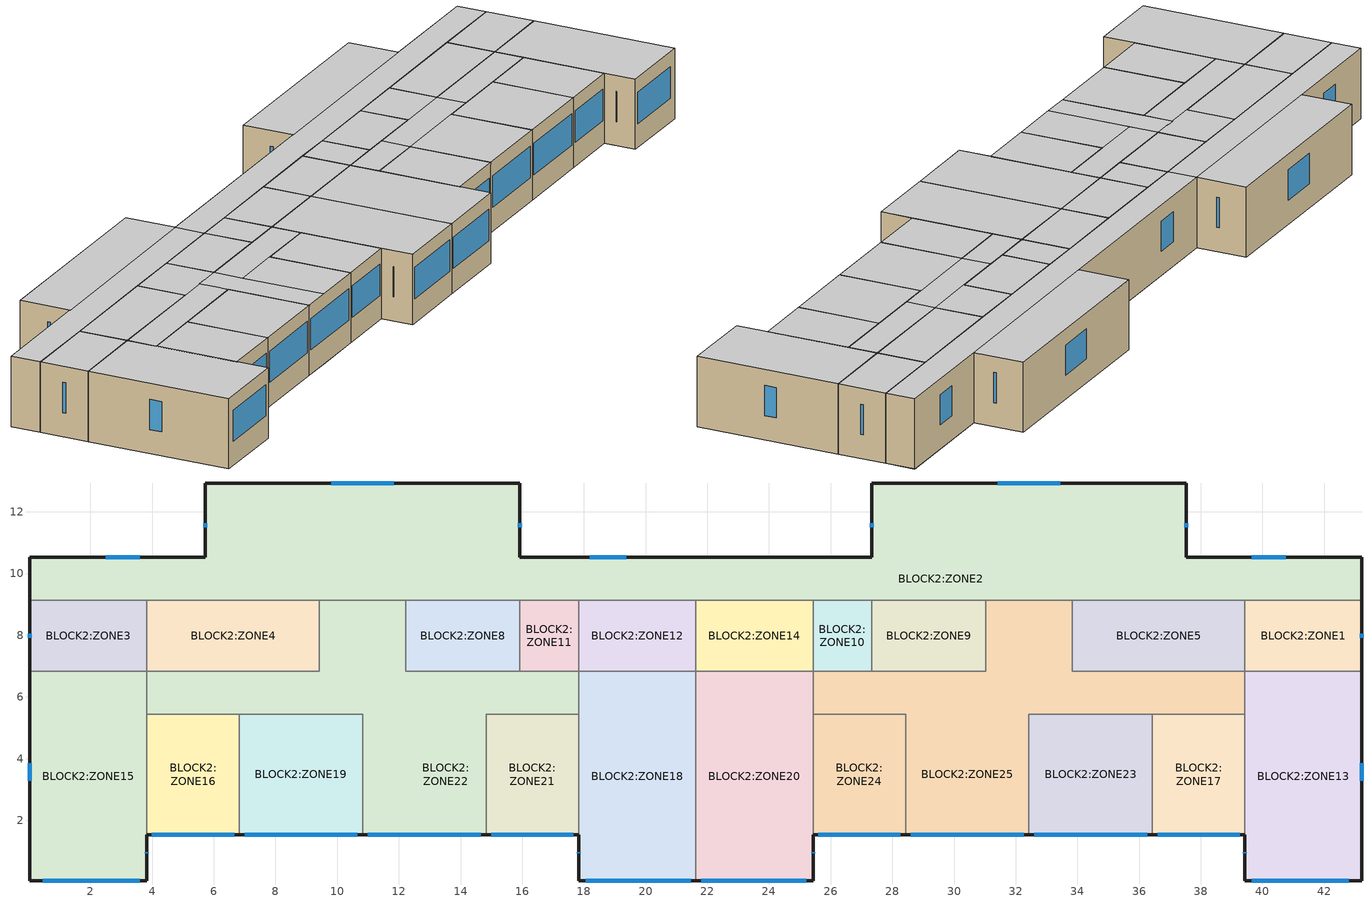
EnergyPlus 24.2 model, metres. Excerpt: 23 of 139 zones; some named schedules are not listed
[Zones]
BLOCK2:ZONE3
 floor to BLOCK1:ZONE3 (XIAN_Wenjiaoyuan_22_InternalFloor_Reversed_Rev): 3.82,6.83 0.03,6.83 0.03,9.14 3.82,9.14 z3.3
 wall outside (XIAN_Wenjiaoyuan_22_Wall): 0.03,9.14 0.03,6.83 z3.3:6.6
 wall to BLOCK2:ZONE4 (Project partition): 3.82,6.83 3.82,9.14 z3.3:6.6
 wall to BLOCK2:ZONE2 (Project partition): 3.82,9.14 0.03,9.14 z3.3:6.6
 wall to BLOCK2:ZONE15 (Project partition): 0.03,6.83 3.82,6.83 z3.3:6.6
 window (XIAN_Wenjiaoyuan_22_ExternalWindows - 1001): 0.03,8.05 0.03,7.92 z4.43:5.85
 ceiling to BLOCK3:ZONE3 (XIAN_Wenjiaoyuan_22_InternalFloor_Reversed): 0.03,6.83 3.82,6.83 3.82,9.14 0.03,9.14 z6.6
BLOCK2:ZONE4
 floor to BLOCK1:ZONE4 (XIAN_Wenjiaoyuan_22_InternalFloor_Reversed_Rev): 9.43,6.83 3.82,6.83 3.82,9.14 9.43,9.14 z3.3
 wall to BLOCK2:ZONE22 (Project partition_Rev): 3.82,6.83 9.43,6.83 9.43,9.14 z3.3:6.6
 wall to BLOCK2:ZONE2 (Project partition): 9.43,9.14 3.82,9.14 z3.3:6.6
 ceiling to BLOCK3:ZONE4 (XIAN_Wenjiaoyuan_22_InternalFloor_Reversed): 3.82,6.83 9.43,6.83 9.43,9.14 3.82,9.14 z6.6
BLOCK2:ZONE22
 floor to BLOCK1:ZONE22 (XIAN_Wenjiaoyuan_22_InternalFloor_Reversed_Rev): 14.83,1.53 12.23,1.53 12.23,5.43 14.83,5.43 z3.3; 17.83,5.43 12.23,5.43 12.23,6.83 17.83,6.83 z3.3; 12.23,6.83 9.43,6.83 9.43,9.14 12.23,9.14 z3.3; 10.83,5.43 3.82,5.43 3.82,6.83 10.82,6.83 z3.3; 12.23,1.53 10.83,1.53 10.82,6.83 12.23,6.83 z3.3
 wall outside (XIAN_Wenjiaoyuan_22_Wall): 10.83,1.53 14.83,1.53 z3.3:6.6
 wall to BLOCK2:ZONE8 (Project partition): 15.93,6.83 12.23,6.83 12.23,9.14 z3.3:6.6
 wall to BLOCK2:ZONE2 (Project partition): 12.23,9.14 9.43,9.14 z3.3:6.6
 wall to BLOCK2:ZONE15 (Project partition): 3.82,6.83 3.82,5.43 z3.3:6.6
 wall to BLOCK2:ZONE16 (Project partition): 3.82,5.43 6.83,5.43 z3.3:6.6
 wall to BLOCK2:ZONE19 (Project partition): 6.83,5.43 10.83,5.43 10.83,1.53 z3.3:6.6
 wall to BLOCK2:ZONE21 (Project partition): 14.83,1.53 14.83,5.43 17.83,5.43 z3.3:6.6
 wall to BLOCK2:ZONE18 (Project partition): 17.83,5.43 17.83,6.83 z3.3:6.6
 wall to BLOCK2:ZONE11 (Project partition): 17.83,6.83 15.93,6.83 z3.3:6.6
 window (XIAN_Wenjiaoyuan_22_ExternalWindows - 1001): 11,1.53 14.66,1.53 z4.43:5.9
 ceiling to BLOCK3:ZONE22 (XIAN_Wenjiaoyuan_22_InternalFloor_Reversed): 12.23,1.53 14.83,1.53 14.83,5.43 12.23,5.43 z6.6; 12.23,5.43 17.83,5.43 17.83,6.83 12.23,6.83 z6.6; 9.43,6.83 12.23,6.83 12.23,9.14 9.43,9.14 z6.6; 3.82,5.43 10.83,5.43 10.82,6.83 3.82,6.83 z6.6; 10.83,1.53 12.23,1.53 12.23,6.83 10.82,6.83 z6.6
BLOCK2:ZONE8
 floor to BLOCK1:ZONE8 (XIAN_Wenjiaoyuan_22_InternalFloor_Reversed_Rev): 15.93,6.83 12.23,6.83 12.23,9.14 15.93,9.14 z3.3
 wall to BLOCK2:ZONE11 (Project partition): 15.93,6.83 15.93,9.14 z3.3:6.6
 wall to BLOCK2:ZONE2 (Project partition): 15.93,9.14 12.23,9.14 z3.3:6.6
 ceiling to BLOCK3:ZONE8 (XIAN_Wenjiaoyuan_22_InternalFloor_Reversed): 12.23,6.83 15.93,6.83 15.93,9.14 12.23,9.14 z6.6
BLOCK2:ZONE11
 floor to BLOCK1:ZONE11 (XIAN_Wenjiaoyuan_22_InternalFloor_Reversed_Rev): 17.83,6.83 15.93,6.83 15.93,9.14 17.83,9.14 z3.3
 wall to BLOCK2:ZONE12 (Project partition): 17.83,6.83 17.83,9.14 z3.3:6.6
 wall to BLOCK2:ZONE2 (Project partition): 17.83,9.14 15.93,9.14 z3.3:6.6
 ceiling to BLOCK3:ZONE11 (XIAN_Wenjiaoyuan_22_InternalFloor_Reversed): 15.93,6.83 17.83,6.83 17.83,9.14 15.93,9.14 z6.6
BLOCK2:ZONE12
 floor to BLOCK1:ZONE12 (XIAN_Wenjiaoyuan_22_InternalFloor_Reversed_Rev): 21.63,6.83 17.83,6.83 17.83,9.14 21.63,9.14 z3.3
 wall to BLOCK2:ZONE14 (Project partition): 21.63,6.83 21.63,9.14 z3.3:6.6
 wall to BLOCK2:ZONE2 (Project partition): 21.63,9.14 17.83,9.14 z3.3:6.6
 wall to BLOCK2:ZONE18 (Project partition): 17.83,6.83 21.63,6.83 z3.3:6.6
 ceiling to BLOCK3:ZONE12 (XIAN_Wenjiaoyuan_22_InternalFloor_Reversed): 17.83,6.83 21.63,6.83 21.63,9.14 17.83,9.14 z6.6
BLOCK2:ZONE14
 floor to BLOCK1:ZONE14 (XIAN_Wenjiaoyuan_22_InternalFloor_Reversed_Rev): 25.43,6.83 21.63,6.83 21.63,9.14 25.43,9.14 z3.3
 wall to BLOCK2:ZONE10 (Project partition): 25.43,6.83 25.43,9.14 z3.3:6.6
 wall to BLOCK2:ZONE2 (Project partition): 25.43,9.14 21.63,9.14 z3.3:6.6
 wall to BLOCK2:ZONE20 (Project partition): 21.63,6.83 25.43,6.83 z3.3:6.6
 ceiling to BLOCK3:ZONE14 (XIAN_Wenjiaoyuan_22_InternalFloor_Reversed): 21.63,6.83 25.43,6.83 25.43,9.14 21.63,9.14 z6.6
BLOCK2:ZONE10
 floor to BLOCK1:ZONE10 (XIAN_Wenjiaoyuan_22_InternalFloor_Reversed_Rev): 27.33,6.83 25.43,6.83 25.43,9.14 27.33,9.14 z3.3
 wall to BLOCK2:ZONE9 (Project partition): 27.33,6.83 27.33,9.14 z3.3:6.6
 wall to BLOCK2:ZONE2 (Project partition): 27.33,9.14 25.43,9.14 z3.3:6.6
 wall to BLOCK2:ZONE25 (Project partition_Rev): 25.43,6.83 27.33,6.83 z3.3:6.6
 ceiling to BLOCK3:ZONE10 (XIAN_Wenjiaoyuan_22_InternalFloor_Reversed): 25.43,6.83 27.33,6.83 27.33,9.14 25.43,9.14 z6.6
BLOCK2:ZONE9
 floor to BLOCK1:ZONE9 (XIAN_Wenjiaoyuan_22_InternalFloor_Reversed_Rev): 31.03,6.83 27.33,6.83 27.33,9.14 31.03,9.14 z3.3
 wall to BLOCK2:ZONE25 (Project partition_Rev): 27.33,6.83 31.03,6.83 31.03,9.14 z3.3:6.6
 wall to BLOCK2:ZONE2 (Project partition): 31.03,9.14 27.33,9.14 z3.3:6.6
 ceiling to BLOCK3:ZONE9 (XIAN_Wenjiaoyuan_22_InternalFloor_Reversed): 27.33,6.83 31.03,6.83 31.03,9.14 27.33,9.14 z6.6
BLOCK2:ZONE25
 floor to BLOCK1:ZONE25 (XIAN_Wenjiaoyuan_22_InternalFloor_Reversed_Rev): 39.43,5.43 33.83,5.43 33.83,6.83 39.43,6.83 z3.3; 33.83,6.83 31.03,6.83 31.03,9.14 33.83,9.14 z3.3; 28.43,5.43 25.43,5.43 25.43,6.83 28.43,6.83 z3.3; 32.43,1.53 28.43,1.53 28.43,5.43 32.43,5.43 z3.3; 33.83,5.43 28.43,5.43 28.43,6.83 33.83,6.83 z3.3
 wall outside (XIAN_Wenjiaoyuan_22_Wall): 28.43,1.53 32.43,1.53 z3.3:6.6
 wall to BLOCK2:ZONE5 (Project partition): 39.43,6.83 33.83,6.83 33.83,9.14 z3.3:6.6
 wall to BLOCK2:ZONE2 (Project partition): 33.83,9.14 31.03,9.14 z3.3:6.6
 wall to BLOCK2:ZONE20 (Project partition): 25.43,6.83 25.43,5.43 z3.3:6.6
 wall to BLOCK2:ZONE24 (Project partition): 25.43,5.43 28.43,5.43 28.43,1.53 z3.3:6.6
 wall to BLOCK2:ZONE23 (Project partition): 32.43,1.53 32.43,5.43 36.43,5.43 z3.3:6.6
 wall to BLOCK2:ZONE17 (Project partition): 36.43,5.43 39.43,5.43 z3.3:6.6
 wall to BLOCK2:ZONE13 (Project partition): 39.43,5.43 39.43,6.83 z3.3:6.6
 window (XIAN_Wenjiaoyuan_22_ExternalWindows - 1001): 28.6,1.53 32.26,1.53 z4.43:5.9
 ceiling to BLOCK3:ZONE25 (XIAN_Wenjiaoyuan_22_InternalFloor_Reversed): 33.83,5.43 39.43,5.43 39.43,6.83 33.83,6.83 z6.6; 31.03,6.83 33.83,6.83 33.83,9.14 31.03,9.14 z6.6; 25.43,5.43 28.43,5.43 28.43,6.83 25.43,6.83 z6.6; 28.43,1.53 32.43,1.53 32.43,5.43 28.43,5.43 z6.6; 28.43,5.43 33.83,5.43 33.83,6.83 28.43,6.83 z6.6
BLOCK2:ZONE5
 floor to BLOCK1:ZONE5 (XIAN_Wenjiaoyuan_22_InternalFloor_Reversed_Rev): 39.43,6.83 33.83,6.83 33.83,9.14 39.43,9.14 z3.3
 wall to BLOCK2:ZONE1 (Project partition): 39.43,6.83 39.43,9.14 z3.3:6.6
 wall to BLOCK2:ZONE2 (Project partition): 39.43,9.14 33.83,9.14 z3.3:6.6
 ceiling to BLOCK3:ZONE5 (XIAN_Wenjiaoyuan_22_InternalFloor_Reversed): 33.83,6.83 39.43,6.83 39.43,9.14 33.83,9.14 z6.6
BLOCK2:ZONE1
 floor to BLOCK1:ZONE1 (XIAN_Wenjiaoyuan_22_InternalFloor_Reversed_Rev): 43.23,6.83 39.43,6.83 39.43,9.14 43.23,9.14 z3.3
 wall outside (XIAN_Wenjiaoyuan_22_Wall): 43.23,6.83 43.23,9.14 z3.3:6.6
 wall to BLOCK2:ZONE2 (Project partition): 43.23,9.14 39.43,9.14 z3.3:6.6
 wall to BLOCK2:ZONE13 (Project partition): 39.43,6.83 43.23,6.83 z3.3:6.6
 window (XIAN_Wenjiaoyuan_22_ExternalWindows - 1001): 43.23,7.92 43.23,8.05 z4.43:5.85
 ceiling to BLOCK3:ZONE1 (XIAN_Wenjiaoyuan_22_InternalFloor_Reversed): 39.43,6.83 43.23,6.83 43.23,9.14 39.43,9.14 z6.6
BLOCK2:ZONE15
 floor to BLOCK1:ZONE15 (XIAN_Wenjiaoyuan_22_InternalFloor_Reversed_Rev): 3.82,0.03 0.03,0.03 0.03,6.83 3.82,6.83 z3.3
 wall outside (XIAN_Wenjiaoyuan_22_Wall): 0.03,6.83 0.03,0.03 3.82,0.03 3.82,1.53 z3.3:6.6
 wall to BLOCK2:ZONE16 (Project partition): 3.82,1.53 3.82,5.43 z3.3:6.6
 window (XIAN_Wenjiaoyuan_22_ExternalWindows - 1001): 0.03,3.84 0.03,3.28 / 3.82,0.93 3.82,0.97 z4.43:5.85; 0.46,0.03 3.6,0.03 z4.43:5.91
 ceiling to BLOCK3:ZONE15 (XIAN_Wenjiaoyuan_22_InternalFloor_Reversed): 0.03,0.03 3.82,0.03 3.82,6.83 0.03,6.83 z6.6
BLOCK2:ZONE18
 floor to BLOCK1:ZONE18 (XIAN_Wenjiaoyuan_22_InternalFloor_Reversed_Rev): 21.63,0.03 17.83,0.03 17.83,6.83 21.63,6.83 z3.3
 wall outside (XIAN_Wenjiaoyuan_22_Wall): 17.83,1.53 17.83,0.03 21.63,0.03 z3.3:6.6
 wall to BLOCK2:ZONE20 (Project partition): 21.63,0.03 21.63,6.83 z3.3:6.6
 wall to BLOCK2:ZONE21 (Project partition): 17.83,5.43 17.83,1.53 z3.3:6.6
 window (XIAN_Wenjiaoyuan_22_ExternalWindows - 1001): 17.83,0.97 17.83,0.93 z4.43:5.85; 18.06,0.03 21.46,0.03 z4.43:5.9
 ceiling to BLOCK3:ZONE18 (XIAN_Wenjiaoyuan_22_InternalFloor_Reversed): 17.83,0.03 21.63,0.03 21.63,6.83 17.83,6.83 z6.6
BLOCK2:ZONE20
 floor to BLOCK1:ZONE20 (XIAN_Wenjiaoyuan_22_InternalFloor_Reversed_Rev): 25.43,0.03 21.63,0.03 21.63,6.83 25.43,6.83 z3.3
 wall outside (XIAN_Wenjiaoyuan_22_Wall): 21.63,0.03 25.43,0.03 25.43,1.53 z3.3:6.6
 wall to BLOCK2:ZONE24 (Project partition): 25.43,1.53 25.43,5.43 z3.3:6.6
 window (XIAN_Wenjiaoyuan_22_ExternalWindows - 1001): 21.8,0.03 25.2,0.03 z4.43:5.9; 25.43,0.93 25.43,0.97 z4.43:5.85
 ceiling to BLOCK3:ZONE20 (XIAN_Wenjiaoyuan_22_InternalFloor_Reversed): 21.63,0.03 25.43,0.03 25.43,6.83 21.63,6.83 z6.6
BLOCK2:ZONE13
 floor to BLOCK1:ZONE13 (XIAN_Wenjiaoyuan_22_InternalFloor_Reversed_Rev): 43.23,0.03 39.43,0.03 39.43,6.83 43.23,6.83 z3.3
 wall outside (XIAN_Wenjiaoyuan_22_Wall): 39.43,1.53 39.43,0.03 43.23,0.03 43.23,6.83 z3.3:6.6
 wall to BLOCK2:ZONE17 (Project partition): 39.43,5.43 39.43,1.53 z3.3:6.6
 window (XIAN_Wenjiaoyuan_22_ExternalWindows - 1001): 43.23,3.28 43.23,3.84 / 39.43,0.97 39.43,0.93 z4.43:5.85; 39.66,0.03 42.8,0.03 z4.43:5.91
 ceiling to BLOCK3:ZONE13 (XIAN_Wenjiaoyuan_22_InternalFloor_Reversed): 39.43,0.03 43.23,0.03 43.23,6.83 39.43,6.83 z6.6
BLOCK2:ZONE16
 floor to BLOCK1:ZONE16 (XIAN_Wenjiaoyuan_22_InternalFloor_Reversed_Rev): 6.83,1.53 3.82,1.53 3.82,5.43 6.83,5.43 z3.3
 wall outside (XIAN_Wenjiaoyuan_22_Wall): 3.82,1.53 6.83,1.53 z3.3:6.6
 wall to BLOCK2:ZONE19 (Project partition): 6.83,1.53 6.83,5.43 z3.3:6.6
 window (XIAN_Wenjiaoyuan_22_ExternalWindows - 1001): 3.99,1.53 6.66,1.53 z4.43:5.92
 ceiling to BLOCK3:ZONE16 (XIAN_Wenjiaoyuan_22_InternalFloor_Reversed): 3.82,1.53 6.83,1.53 6.83,5.43 3.82,5.43 z6.6
BLOCK2:ZONE19
 floor to BLOCK1:ZONE19 (XIAN_Wenjiaoyuan_22_InternalFloor_Reversed_Rev): 10.83,1.53 6.83,1.53 6.83,5.43 10.83,5.43 z3.3
 wall outside (XIAN_Wenjiaoyuan_22_Wall): 6.83,1.53 10.83,1.53 z3.3:6.6
 window (XIAN_Wenjiaoyuan_22_ExternalWindows - 1001): 7,1.53 10.66,1.53 z4.43:5.9
 ceiling to BLOCK3:ZONE19 (XIAN_Wenjiaoyuan_22_InternalFloor_Reversed): 6.83,1.53 10.83,1.53 10.83,5.43 6.83,5.43 z6.6
BLOCK2:ZONE21
 floor to BLOCK1:ZONE21 (XIAN_Wenjiaoyuan_22_InternalFloor_Reversed_Rev): 17.83,1.53 14.83,1.53 14.83,5.43 17.83,5.43 z3.3
 wall outside (XIAN_Wenjiaoyuan_22_Wall): 14.83,1.53 17.83,1.53 z3.3:6.6
 window (XIAN_Wenjiaoyuan_22_ExternalWindows - 1001): 15,1.53 17.66,1.53 z4.43:5.92
 ceiling to BLOCK3:ZONE21 (XIAN_Wenjiaoyuan_22_InternalFloor_Reversed): 14.83,1.53 17.83,1.53 17.83,5.43 14.83,5.43 z6.6
BLOCK2:ZONE24
 floor to BLOCK1:ZONE24 (XIAN_Wenjiaoyuan_22_InternalFloor_Reversed_Rev): 28.43,1.53 25.43,1.53 25.43,5.43 28.43,5.43 z3.3
 wall outside (XIAN_Wenjiaoyuan_22_Wall): 25.43,1.53 28.43,1.53 z3.3:6.6
 window (XIAN_Wenjiaoyuan_22_ExternalWindows - 1001): 25.6,1.53 28.26,1.53 z4.43:5.92
 ceiling to BLOCK3:ZONE24 (XIAN_Wenjiaoyuan_22_InternalFloor_Reversed): 25.43,1.53 28.43,1.53 28.43,5.43 25.43,5.43 z6.6
BLOCK2:ZONE23
 floor to BLOCK1:ZONE23 (XIAN_Wenjiaoyuan_22_InternalFloor_Reversed_Rev): 36.43,1.53 32.43,1.53 32.43,5.43 36.43,5.43 z3.3
 wall outside (XIAN_Wenjiaoyuan_22_Wall): 32.43,1.53 36.43,1.53 z3.3:6.6
 wall to BLOCK2:ZONE17 (Project partition): 36.43,1.53 36.43,5.43 z3.3:6.6
 window (XIAN_Wenjiaoyuan_22_ExternalWindows - 1001): 32.6,1.53 36.26,1.53 z4.43:5.9
 ceiling to BLOCK3:ZONE23 (XIAN_Wenjiaoyuan_22_InternalFloor_Reversed): 32.43,1.53 36.43,1.53 36.43,5.43 32.43,5.43 z6.6
BLOCK2:ZONE17
 floor to BLOCK1:ZONE17 (XIAN_Wenjiaoyuan_22_InternalFloor_Reversed_Rev): 39.43,1.53 36.43,1.53 36.43,5.43 39.43,5.43 z3.3
 wall outside (XIAN_Wenjiaoyuan_22_Wall): 36.43,1.53 39.43,1.53 z3.3:6.6
 window (XIAN_Wenjiaoyuan_22_ExternalWindows - 1001): 36.6,1.53 39.26,1.53 z4.43:5.92
 ceiling to BLOCK3:ZONE17 (XIAN_Wenjiaoyuan_22_InternalFloor_Reversed): 36.43,1.53 39.43,1.53 39.43,5.43 36.43,5.43 z6.6
BLOCK2:ZONE2
 floor to BLOCK1:ZONE2 (XIAN_Wenjiaoyuan_22_InternalFloor_Reversed_Rev): 37.53,10.54 27.33,10.54 27.33,12.94 37.53,12.94 z3.3; 43.23,9.14 15.93,9.14 15.93,10.54 43.23,10.54 z3.3; 15.93,10.54 5.73,10.54 5.73,12.94 15.93,12.94 z3.3; 15.93,9.14 0.03,9.14 0.03,10.54 15.93,10.54 z3.3
 wall outside (XIAN_Wenjiaoyuan_22_Wall): 43.23,9.14 43.23,10.54 37.53,10.54 37.53,12.94 27.33,12.94 27.33,10.54 15.93,10.54 15.93,12.94 5.73,12.94 5.73,10.54 0.03,10.54 0.03,9.14 z3.3:6.6
 window (XIAN_Wenjiaoyuan_22_ExternalWindows - 1001): 40.76,10.54 39.66,10.54 / 37.53,11.5 37.53,11.63 / 33.44,12.94 31.42,12.94 / 27.33,11.63 27.33,11.5 / 15.93,11.5 15.93,11.63 / 11.84,12.94 9.81,12.94 / 5.73,11.63 5.73,11.5 / 3.6,10.54 2.49,10.54 z4.43:5.85
 window x2 (XIAN_Wenjiaoyuan_22_ExternalWindows - 1001): 19.37,10.54 18.19,10.54 z4.43:5.85
 ceiling to BLOCK3:ZONE2 (XIAN_Wenjiaoyuan_22_InternalFloor_Reversed): 27.33,10.54 37.53,10.54 37.53,12.94 27.33,12.94 z6.6; 15.93,9.14 43.23,9.14 43.23,10.54 15.93,10.54 z6.6; 5.73,10.54 15.93,10.54 15.93,12.94 5.73,12.94 z6.6; 0.03,9.14 15.93,9.14 15.93,10.54 0.03,10.54 z6.6
[Site:Location]
XIAN_Wenjiaoyuan_22 (01-01:31-12)  (01-01:31-12): Latitude {deg}=34.3; Longitude {deg}=108.93; Time Zone {hr}=8; Elevation {m}=479
[Site:GroundTemperature:BuildingSurface]
18, 18, 18, 18, 18, 18, 18, 18, 18, 18, 18, 18
[Site:GroundTemperature:Deep]
14, 14, 14, 14, 14, 14, 14, 14, 14, 14, 14, 14
[Site:GroundTemperature:Shallow]
14, 14, 14, 14, 14, 14, 14, 14, 14, 14, 14, 14
[Site:GroundTemperature:FCfactorMethod]
2.95, 1.86, 3.8, 6.83, 14.77, 20.89, 25.02, 26.28, 24.14, 19.38, 13.03, 7.13
[Site:GroundReflectance]
0.2, 0.2, 0.2, 0.2, 0.2, 0.2, 0.2, 0.2, 0.2, 0.2, 0.2, 0.2
[Site:GroundReflectance:SnowModifier]
2, 2
[SizingPeriod:DesignDay] Day of Month=15; Day Type=SummerDesignDay; Humidity Condition Type=WetBulb; Barometric Pressure {Pa}=95701.4; Wind Speed {m/s}=0; Wind Direction {deg}=0; Rain Indicator=No; Snow Indicator=No; Daylight Saving Time Indicator=No; Solar Model Indicator=ASHRAEClearSky; Sky Clearness=0.98
Name | Month | Maximum Dry-Bulb Temperature {C} | Daily Dry-Bulb Temperature Range {deltaC} | Wetbulb or DewPoint at Maximum Dry-Bulb {C}
Summer Design Day in XIAN_Wenjiaoyuan_22 (01-01:31-12) Jun | 6 | 38.1 | 15 | 20.8
Summer Design Day in XIAN_Wenjiaoyuan_22 (01-01:31-12) Jul | 7 | 37.8 | 12.1 | 24
Summer Design Day in XIAN_Wenjiaoyuan_22 (01-01:31-12) Aug | 8 | 36 | 10.7 | 25.3
Summer Design Day in XIAN_Wenjiaoyuan_22 (01-01:31-12) Sep | 9 | 34.2 | 12.2 | 23.4
[Site:Precipitation]
Precipitation Model Type=ScheduleAndDesignLevel; Design Level for Total Annual Precipitation {m/yr}=0.75; Precipitation Rates Schedule=Site Precipitation Schedule; Average Total Annual Precipitation {m/yr}=0.75
[Building]
Building 1: North Axis {deg}=0; Terrain=Suburbs; Loads Convergence Tolerance Value {W}=.04; Temperature Convergence Tolerance Value {deltaC}=.4; Solar Distribution=FullExterior; Maximum Number of Warmup Days=25; Minimum Number of Warmup Days=6
[Material:NoMass] Roughness=Rough; Thermal Resistance {m2-K/W}=.15; Thermal Absorptance=0.9; Solar Absorptance=0.7; Visible Absorptance=0.7
5_RVAL_2; 6_RVAL_2
[Construction]
XIAN_Wenjiaoyuan_22_InternalFloor_Reversed: XIAN_Wenjiaoyuan_22_InternalFloor_1_.02, XIAN_Wenjiaoyuan_22_InternalFloor_3_.1, XIAN_Wenjiaoyuan_22_InternalFloor_2_.12, XIAN_Wenjiaoyuan_22_InternalFloor_1_.03, XIAN_Wenjiaoyuan_22_InternalFloor_1_.02
XIAN_Wenjiaoyuan_22_InternalFloor_Reversed_Rev: XIAN_Wenjiaoyuan_22_InternalFloor_1_.02, XIAN_Wenjiaoyuan_22_InternalFloor_1_.03, XIAN_Wenjiaoyuan_22_InternalFloor_2_.12, XIAN_Wenjiaoyuan_22_InternalFloor_3_.1, XIAN_Wenjiaoyuan_22_InternalFloor_1_.02
Project partition: Gypsum Plasterboard_.025, 5_RVAL_2, Gypsum Plasterboard_.025
Project partition_Rev: Gypsum Plasterboard_.025, 6_RVAL_2, Gypsum Plasterboard_.025
XIAN_Wenjiaoyuan_22_Wall: XIAN_Wenjiaoyuan_22_Wall_1_.1, XIAN_Wenjiaoyuan_22_Wall_2_.02, XIAN_Wenjiaoyuan_22_Wall_3_.2, XIAN_Wenjiaoyuan_22_Wall_4_.015
XIAN_Wenjiaoyuan_22_ExternalWindows - 1001: Simple XIAN_Wenjiaoyuan_22_ExternalWindows - 1001
[Material] Roughness=Rough
Name | Thickness {m} | Conductivity {W/m-K} | Density {kg/m3} | Specific Heat {J/kg-K} | Thermal Absorptance | Solar Absorptance | Visible Absorptance
XIAN_Wenjiaoyuan_22_InternalFloor_1_.02 | .02 | 1.28 | 2100 | 840 | .9 | .6 | .6
XIAN_Wenjiaoyuan_22_InternalFloor_3_.1 | .1 | .041 | 500 | 840 | .9 | .6 | .6
XIAN_Wenjiaoyuan_22_InternalFloor_2_.12 | .12 | 1.74 | 500 | 840 | .9 | .6 | .6
XIAN_Wenjiaoyuan_22_InternalFloor_1_.03 | .03 | 1.28 | 2100 | 840 | .9 | .6 | .6
Gypsum Plasterboard_.025 | .025 | 0.25 | 900 | 1000 | 0.9 | 0.5 | 0.5
XIAN_Wenjiaoyuan_22_Wall_1_.1 | .1 | .041 | 1700 | 800 | .9 | .7 | .7
XIAN_Wenjiaoyuan_22_Wall_2_.02 | .02 | 1.28 | 35 | 1400 | .9 | .6 | .6
XIAN_Wenjiaoyuan_22_Wall_3_.2 | .2 | 1.74 | 1400 | 1000 | .9 | .6 | .6
XIAN_Wenjiaoyuan_22_Wall_4_.015 | .015 | 1.28 | 1000 | 1000 | .9 | .5 | .5
[WindowMaterial:SimpleGlazingSystem]
Simple XIAN_Wenjiaoyuan_22_ExternalWindows - 1001: U-Factor {W/m2-K}=1.76; Solar Heat Gain Coefficient=.33; Visible Transmittance=.8
[Zone] Type=1; Multiplier=1; Zone Inside Convection Algorithm=TARP; Part of Total Floor Area=Yes
Name | Volume {m3} | Floor Area {m2}
BLOCK2:ZONE3 | 21.9668 | 7.2979
BLOCK2:ZONE4 | 35.3248 | 11.7358
BLOCK2:ZONE22 | 112.6766 | 37.4341
BLOCK2:ZONE8 | 23.0076 | 7.6437
BLOCK2:ZONE11 | 11.3642 | 3.7755
BLOCK2:ZONE12 | 23.6386 | 7.8533
BLOCK2:ZONE14 | 23.6692 | 7.8635
BLOCK2:ZONE10 | 11.3336 | 3.7653
BLOCK2:ZONE9 | 23.0384 | 7.6539
BLOCK2:ZONE25 | 112.6033 | 37.4097
BLOCK2:ZONE5 | 35.2967 | 11.7265
BLOCK2:ZONE1 | 21.96 | 7.2957
BLOCK2:ZONE15 | 64.0793 | 21.2888
BLOCK2:ZONE18 | 69.0619 | 22.9441
BLOCK2:ZONE20 | 69.1091 | 22.9598
BLOCK2:ZONE13 | 64.0591 | 21.2821
BLOCK2:ZONE16 | 29.9622 | 9.9542
BLOCK2:ZONE19 | 40.4119 | 13.4259
BLOCK2:ZONE21 | 29.919 | 9.9399
BLOCK2:ZONE24 | 29.9377 | 9.9461
BLOCK2:ZONE23 | 40.442 | 13.4359
BLOCK2:ZONE17 | 29.9297 | 9.9434
BLOCK2:ZONE2 | 264.3602 | 87.8273
[PEOPLE] Number of People Calculation Method=People/Area; Fraction Radiant=.3; Sensible Heat Fraction=AutoCalculate; Carbon Dioxide Generation Rate {m3/s-W}=3.82e-08; Enable ASHRAE 55 Comfort Warnings=No; Mean Radiant Temperature Calculation Type=EnclosureAveraged; Work Efficiency Schedule=Work efficiency; Clothing Insulation Calculation Method=ClothingInsulationSchedule; Air Velocity Schedule=Default Air Velocity for Comfort Calculations
Name | Zone or ZoneList or Space or SpaceList | Number of People Schedule | People per Floor Area {person/m2} | Activity Level Schedule | Clothing Insulation Schedule
People BLOCK2:ZONE3 | BLOCK2:ZONE3 | Dwell_DomBath_Occ | 0.0187368 | Activity Schedule 5434 | Clothing Schedule 5434
People BLOCK2:ZONE4 | BLOCK2:ZONE4 | Dwell_DomKitchen_Occ | 0.0237037 | Activity Schedule 5441 | Clothing Schedule 5441
People BLOCK2:ZONE22 | BLOCK2:ZONE22 | Dwell_DomLounge_Occ | 0.0187563 | Activity Schedule 5448 | Clothing Schedule 5448
People BLOCK2:ZONE8 | BLOCK2:ZONE8 | Dwell_DomBed_Occ | 0.0229388 | Activity Schedule 5465 | Clothing Schedule 5465
People BLOCK2:ZONE11 | BLOCK2:ZONE11 | Dwell_DomToilet_Occ | 0.0243172 | Activity Schedule 5472 | Clothing Schedule 5472
People BLOCK2:ZONE12 | BLOCK2:ZONE12 | Dwell_DomBath_Occ | 0.0187368 | Activity Schedule 5479 | Clothing Schedule 5479
People BLOCK2:ZONE14 | BLOCK2:ZONE14 | Dwell_DomBath_Occ | 0.0187368 | Activity Schedule 5486 | Clothing Schedule 5486
People BLOCK2:ZONE10 | BLOCK2:ZONE10 | Dwell_DomToilet_Occ | 0.0243172 | Activity Schedule 5493 | Clothing Schedule 5493
People BLOCK2:ZONE9 | BLOCK2:ZONE9 | Dwell_DomBed_Occ | 0.0229388 | Activity Schedule 5500 | Clothing Schedule 5500
People BLOCK2:ZONE25 | BLOCK2:ZONE25 | Dwell_DomLounge_Occ | 0.0187563 | Activity Schedule 5507 | Clothing Schedule 5507
People BLOCK2:ZONE5 | BLOCK2:ZONE5 | Dwell_DomKitchen_Occ | 0.0237037 | Activity Schedule 5524 | Clothing Schedule 5524
People BLOCK2:ZONE1 | BLOCK2:ZONE1 | Dwell_DomBath_Occ | 0.0187368 | Activity Schedule 5531 | Clothing Schedule 5531
People BLOCK2:ZONE15 | BLOCK2:ZONE15 | Dwell_DomBed_Occ | 0.0229388 | Activity Schedule 5538 | Clothing Schedule 5538
People BLOCK2:ZONE18 | BLOCK2:ZONE18 | Dwell_DomBed_Occ | 0.0229388 | Activity Schedule 5547 | Clothing Schedule 5547
People BLOCK2:ZONE20 | BLOCK2:ZONE20 | Dwell_DomBed_Occ | 0.0229388 | Activity Schedule 5556 | Clothing Schedule 5556
People BLOCK2:ZONE13 | BLOCK2:ZONE13 | Dwell_DomBed_Occ | 0.0229388 | Activity Schedule 5565 | Clothing Schedule 5565
People BLOCK2:ZONE16 | BLOCK2:ZONE16 | Dwell_DomBed_Occ | 0.0229388 | Activity Schedule 5574 | Clothing Schedule 5574
People BLOCK2:ZONE19 | BLOCK2:ZONE19 | Dwell_DomDining_Occ | .0169163 | Activity Schedule 5581 | Clothing Schedule 5581
People BLOCK2:ZONE21 | BLOCK2:ZONE21 | Dwell_DomBed_Occ | 0.0229388 | Activity Schedule 5588 | Clothing Schedule 5588
People BLOCK2:ZONE24 | BLOCK2:ZONE24 | Dwell_DomBed_Occ | 0.0229388 | Activity Schedule 5595 | Clothing Schedule 5595
People BLOCK2:ZONE23 | BLOCK2:ZONE23 | Dwell_DomDining_Occ | .0169163 | Activity Schedule 5602 | Clothing Schedule 5602
People BLOCK2:ZONE17 | BLOCK2:ZONE17 | Dwell_DomBed_Occ | 0.0229388 | Activity Schedule 5609 | Clothing Schedule 5609
[Lights] Design Level Calculation Method=Watts/Area; Return Air Fraction=0; Fraction Radiant=.42; Fraction Visible=.18; Fraction Replaceable=1
Name | Zone or ZoneList or Space or SpaceList | Schedule | Watts per Floor Area {W/m2}
BLOCK2:ZONE3 General lighting | BLOCK2:ZONE3 | Dwell_DomBath_Light | 7.5
BLOCK2:ZONE4 General lighting | BLOCK2:ZONE4 | Dwell_DomKitchen_Light | 7.5
BLOCK2:ZONE22 General lighting | BLOCK2:ZONE22 | Dwell_DomLounge_Light | 2.5
BLOCK2:ZONE8 General lighting | BLOCK2:ZONE8 | Dwell_DomBed_Light | 5
BLOCK2:ZONE11 General lighting | BLOCK2:ZONE11 | Dwell_DomToilet_Light | 5
BLOCK2:ZONE12 General lighting | BLOCK2:ZONE12 | Dwell_DomBath_Light | 7.5
BLOCK2:ZONE14 General lighting | BLOCK2:ZONE14 | Dwell_DomBath_Light | 7.5
BLOCK2:ZONE10 General lighting | BLOCK2:ZONE10 | Dwell_DomToilet_Light | 5
BLOCK2:ZONE9 General lighting | BLOCK2:ZONE9 | Dwell_DomBed_Light | 5
BLOCK2:ZONE25 General lighting | BLOCK2:ZONE25 | Dwell_DomLounge_Light | 2.5
BLOCK2:ZONE5 General lighting | BLOCK2:ZONE5 | Dwell_DomKitchen_Light | 7.5
BLOCK2:ZONE1 General lighting | BLOCK2:ZONE1 | Dwell_DomBath_Light | 7.5
BLOCK2:ZONE15 General lighting | BLOCK2:ZONE15 | Dwell_DomBed_Light | 5
BLOCK2:ZONE18 General lighting | BLOCK2:ZONE18 | Dwell_DomBed_Light | 5
BLOCK2:ZONE20 General lighting | BLOCK2:ZONE20 | Dwell_DomBed_Light | 5
BLOCK2:ZONE13 General lighting | BLOCK2:ZONE13 | Dwell_DomBed_Light | 5
BLOCK2:ZONE16 General lighting | BLOCK2:ZONE16 | Dwell_DomBed_Light | 5
BLOCK2:ZONE19 General lighting | BLOCK2:ZONE19 | Dwell_DomDining_Light | 2.5
BLOCK2:ZONE21 General lighting | BLOCK2:ZONE21 | Dwell_DomBed_Light | 5
BLOCK2:ZONE24 General lighting | BLOCK2:ZONE24 | Dwell_DomBed_Light | 5
BLOCK2:ZONE23 General lighting | BLOCK2:ZONE23 | Dwell_DomDining_Light | 2.5
BLOCK2:ZONE17 General lighting | BLOCK2:ZONE17 | Dwell_DomBed_Light | 5
BLOCK2:ZONE2 General lighting | BLOCK2:ZONE2 | 8:00 - 18:00 Mon - Sat | 7.5
[OtherEquipment] Fuel Type=Electricity; Design Level Calculation Method=Watts/Area; Fraction Latent=0; Fraction Radiant=.2; Fraction Lost=0; Carbon Dioxide Generation Rate {m3/s-W}=0
Name | Zone or ZoneList or Space or SpaceList | Schedule | Power per Floor Area {W/m2}
BLOCK2:ZONE3 Equipment gain | BLOCK2:ZONE3 | Dwell_DomBath_Equip | 1.67
BLOCK2:ZONE4 Equipment gain | BLOCK2:ZONE4 | Dwell_DomKitchen_Equip | 30.28
BLOCK2:ZONE22 Equipment gain | BLOCK2:ZONE22 | Dwell_DomLounge_Equip | 3.9
BLOCK2:ZONE8 Equipment gain | BLOCK2:ZONE8 | Dwell_DomBed_Equip | 3.58
BLOCK2:ZONE11 Equipment gain | BLOCK2:ZONE11 | Dwell_DomToilet_Equip | 1.61
BLOCK2:ZONE12 Equipment gain | BLOCK2:ZONE12 | Dwell_DomBath_Equip | 1.67
BLOCK2:ZONE14 Equipment gain | BLOCK2:ZONE14 | Dwell_DomBath_Equip | 1.67
BLOCK2:ZONE10 Equipment gain | BLOCK2:ZONE10 | Dwell_DomToilet_Equip | 1.61
BLOCK2:ZONE9 Equipment gain | BLOCK2:ZONE9 | Dwell_DomBed_Equip | 3.58
BLOCK2:ZONE25 Equipment gain | BLOCK2:ZONE25 | Dwell_DomLounge_Equip | 3.9
BLOCK2:ZONE5 Equipment gain | BLOCK2:ZONE5 | Dwell_DomKitchen_Equip | 30.28
BLOCK2:ZONE1 Equipment gain | BLOCK2:ZONE1 | Dwell_DomBath_Equip | 1.67
BLOCK2:ZONE15 Equipment gain | BLOCK2:ZONE15 | Dwell_DomBed_Equip | 3.58
BLOCK2:ZONE18 Equipment gain | BLOCK2:ZONE18 | Dwell_DomBed_Equip | 3.58
BLOCK2:ZONE20 Equipment gain | BLOCK2:ZONE20 | Dwell_DomBed_Equip | 3.58
BLOCK2:ZONE13 Equipment gain | BLOCK2:ZONE13 | Dwell_DomBed_Equip | 3.58
BLOCK2:ZONE16 Equipment gain | BLOCK2:ZONE16 | Dwell_DomBed_Equip | 3.58
BLOCK2:ZONE19 Equipment gain | BLOCK2:ZONE19 | Dwell_DomDining_Equip | 3.06
BLOCK2:ZONE21 Equipment gain | BLOCK2:ZONE21 | Dwell_DomBed_Equip | 3.58
BLOCK2:ZONE24 Equipment gain | BLOCK2:ZONE24 | Dwell_DomBed_Equip | 3.58
BLOCK2:ZONE23 Equipment gain | BLOCK2:ZONE23 | Dwell_DomDining_Equip | 3.06
BLOCK2:ZONE17 Equipment gain | BLOCK2:ZONE17 | Dwell_DomBed_Equip | 3.58
[ZoneInfiltration:DesignFlowRate] Schedule=On 24/7; Design Flow Rate Calculation Method=Flow/zone; Constant Term Coefficient=1; Temperature Term Coefficient=0; Velocity Term Coefficient=0; Velocity Squared Term Coefficient=0
Name | Zone or ZoneList or Space or SpaceList | Design Flow Rate {m3/s}
BLOCK2:ZONE3 Infiltration | BLOCK2:ZONE3 | .004271
BLOCK2:ZONE4 Infiltration | BLOCK2:ZONE4 | .006869
BLOCK2:ZONE22 Infiltration | BLOCK2:ZONE22 | .021909
BLOCK2:ZONE8 Infiltration | BLOCK2:ZONE8 | .004474
BLOCK2:ZONE11 Infiltration | BLOCK2:ZONE11 | .00221
BLOCK2:ZONE12 Infiltration | BLOCK2:ZONE12 | .004596
BLOCK2:ZONE14 Infiltration | BLOCK2:ZONE14 | .004602
BLOCK2:ZONE10 Infiltration | BLOCK2:ZONE10 | .002204
BLOCK2:ZONE9 Infiltration | BLOCK2:ZONE9 | .00448
BLOCK2:ZONE25 Infiltration | BLOCK2:ZONE25 | .021895
BLOCK2:ZONE5 Infiltration | BLOCK2:ZONE5 | .006863
BLOCK2:ZONE1 Infiltration | BLOCK2:ZONE1 | .00427
BLOCK2:ZONE15 Infiltration | BLOCK2:ZONE15 | .01246
BLOCK2:ZONE18 Infiltration | BLOCK2:ZONE18 | .013429
BLOCK2:ZONE20 Infiltration | BLOCK2:ZONE20 | .013438
BLOCK2:ZONE13 Infiltration | BLOCK2:ZONE13 | .012456
BLOCK2:ZONE16 Infiltration | BLOCK2:ZONE16 | .005826
BLOCK2:ZONE19 Infiltration | BLOCK2:ZONE19 | .007858
BLOCK2:ZONE21 Infiltration | BLOCK2:ZONE21 | .005818
BLOCK2:ZONE24 Infiltration | BLOCK2:ZONE24 | .005821
BLOCK2:ZONE23 Infiltration | BLOCK2:ZONE23 | .007864
BLOCK2:ZONE17 Infiltration | BLOCK2:ZONE17 | .00582
BLOCK2:ZONE2 Infiltration | BLOCK2:ZONE2 | .051403
[Sizing:Zone] Zone Cooling Design Supply Air Temperature Input Method=SupplyAirTemperature; Zone Cooling Design Supply Air Temperature {C}=12; Zone Cooling Design Supply Air Temperature Difference {deltaC}=0; Zone Heating Design Supply Air Temperature Input Method=SupplyAirTemperature; Zone Heating Design Supply Air Temperature {C}=35; Zone Heating Design Supply Air Temperature Difference {deltaC}=0; Zone Cooling Design Supply Air Humidity Ratio {kgWater/kgDryAir}=0.0077; Zone Heating Design Supply Air Humidity Ratio {kgWater/kgDryAir}=0.0156; Zone Heating Sizing Factor=1.25; Zone Cooling Sizing Factor=1.15; Cooling Design Air Flow Method=DesignDay; Cooling Minimum Air Flow Fraction=0; Heating Design Air Flow Method=DesignDay; Zone Load Sizing Method=Sensible Load Only No Latent Load; Zone Latent Cooling Design Supply Air Humidity Ratio Input Method=HumidityRatioDifference; Zone Cooling Design Supply Air Humidity Ratio Difference {kgWater/kgDryAir}=0.005; Zone Latent Heating Design Supply Air Humidity Ratio Input Method=HumidityRatioDifference; Zone Humidification Design Supply Air Humidity Ratio Difference {kgWater/kgDryAir}=0.005
Name | Design Specification Outdoor Air Object | Design Specification Zone Air Distribution Object
BLOCK2:ZONE3 | BLOCK2:ZONE3 | BLOCK2:ZONE3
BLOCK2:ZONE4 | BLOCK2:ZONE4 | BLOCK2:ZONE4
BLOCK2:ZONE22 | BLOCK2:ZONE22 | BLOCK2:ZONE22
BLOCK2:ZONE8 | BLOCK2:ZONE8 | BLOCK2:ZONE8
BLOCK2:ZONE11 | BLOCK2:ZONE11 | BLOCK2:ZONE11
BLOCK2:ZONE12 | BLOCK2:ZONE12 | BLOCK2:ZONE12
BLOCK2:ZONE14 | BLOCK2:ZONE14 | BLOCK2:ZONE14
BLOCK2:ZONE10 | BLOCK2:ZONE10 | BLOCK2:ZONE10
BLOCK2:ZONE9 | BLOCK2:ZONE9 | BLOCK2:ZONE9
BLOCK2:ZONE25 | BLOCK2:ZONE25 | BLOCK2:ZONE25
BLOCK2:ZONE5 | BLOCK2:ZONE5 | BLOCK2:ZONE5
BLOCK2:ZONE1 | BLOCK2:ZONE1 | BLOCK2:ZONE1
BLOCK2:ZONE15 | BLOCK2:ZONE15 | BLOCK2:ZONE15
BLOCK2:ZONE18 | BLOCK2:ZONE18 | BLOCK2:ZONE18
BLOCK2:ZONE20 | BLOCK2:ZONE20 | BLOCK2:ZONE20
BLOCK2:ZONE13 | BLOCK2:ZONE13 | BLOCK2:ZONE13
BLOCK2:ZONE16 | BLOCK2:ZONE16 | BLOCK2:ZONE16
BLOCK2:ZONE19 | BLOCK2:ZONE19 | BLOCK2:ZONE19
BLOCK2:ZONE21 | BLOCK2:ZONE21 | BLOCK2:ZONE21
BLOCK2:ZONE24 | BLOCK2:ZONE24 | BLOCK2:ZONE24
BLOCK2:ZONE23 | BLOCK2:ZONE23 | BLOCK2:ZONE23
BLOCK2:ZONE17 | BLOCK2:ZONE17 | BLOCK2:ZONE17
BLOCK2:ZONE2 | BLOCK2:ZONE2 | BLOCK2:ZONE2
[DesignSpecification:ZoneAirDistribution] Zone Air Distribution Effectiveness in Cooling Mode=1; Zone Air Distribution Effectiveness in Heating Mode=1
BLOCK2:ZONE3; BLOCK2:ZONE4; BLOCK2:ZONE22; BLOCK2:ZONE8; BLOCK2:ZONE11; BLOCK2:ZONE12; BLOCK2:ZONE14; BLOCK2:ZONE10; BLOCK2:ZONE9; BLOCK2:ZONE25; BLOCK2:ZONE5; BLOCK2:ZONE1; BLOCK2:ZONE15; BLOCK2:ZONE18; BLOCK2:ZONE20; BLOCK2:ZONE13; BLOCK2:ZONE16; BLOCK2:ZONE19; BLOCK2:ZONE21; BLOCK2:ZONE24; BLOCK2:ZONE23; BLOCK2:ZONE17; BLOCK2:ZONE2
[DesignSpecification:OutdoorAir] Outdoor Air Method=Sum; Outdoor Air Flow per Zone {m3/s}=0; Outdoor Air Flow Air Changes per Hour {1/hr}=0
Name | Outdoor Air Flow per Person {m3/s-person} | Outdoor Air Flow per Zone Floor Area {m3/s-m2} | Outdoor Air Schedule
BLOCK2:ZONE3; BLOCK2:ZONE12; BLOCK2:ZONE14; BLOCK2:ZONE1 | .012 | 0 | Dwell_DomBath_Occ
BLOCK2:ZONE4; BLOCK2:ZONE5 | .012 | 0 | Dwell_DomKitchen_Occ
BLOCK2:ZONE22; BLOCK2:ZONE25 | .01 | 0 | Dwell_DomLounge_Occ
BLOCK2:ZONE8; BLOCK2:ZONE9; BLOCK2:ZONE15; BLOCK2:ZONE18; BLOCK2:ZONE20; BLOCK2:ZONE13; BLOCK2:ZONE16; BLOCK2:ZONE21; BLOCK2:ZONE24; BLOCK2:ZONE17 | .01 | 0 | Dwell_DomBed_Occ
BLOCK2:ZONE11; BLOCK2:ZONE10 | .012 | 0 | Dwell_DomToilet_Occ
BLOCK2:ZONE19; BLOCK2:ZONE23 | .01 | 0 | Dwell_DomDining_Occ
BLOCK2:ZONE2 | .004 | .001 | Off 24/7
[ZoneControl:Thermostat] Control Type Schedule=Zone Control Type Sched
Name | Zone or ZoneList | Control 1
BLOCK2:ZONE3 Thermostat | BLOCK2:ZONE3 | Dual Setpoint - Zone BLOCK2:ZONE3
BLOCK2:ZONE4 Thermostat | BLOCK2:ZONE4 | Dual Setpoint - Zone BLOCK2:ZONE4
BLOCK2:ZONE22 Thermostat | BLOCK2:ZONE22 | Dual Setpoint - Zone BLOCK2:ZONE22
BLOCK2:ZONE8 Thermostat | BLOCK2:ZONE8 | Dual Setpoint - Zone BLOCK2:ZONE8
BLOCK2:ZONE11 Thermostat | BLOCK2:ZONE11 | Dual Setpoint - Zone BLOCK2:ZONE11
BLOCK2:ZONE12 Thermostat | BLOCK2:ZONE12 | Dual Setpoint - Zone BLOCK2:ZONE12
BLOCK2:ZONE14 Thermostat | BLOCK2:ZONE14 | Dual Setpoint - Zone BLOCK2:ZONE14
BLOCK2:ZONE10 Thermostat | BLOCK2:ZONE10 | Dual Setpoint - Zone BLOCK2:ZONE10
BLOCK2:ZONE9 Thermostat | BLOCK2:ZONE9 | Dual Setpoint - Zone BLOCK2:ZONE9
BLOCK2:ZONE25 Thermostat | BLOCK2:ZONE25 | Dual Setpoint - Zone BLOCK2:ZONE25
BLOCK2:ZONE5 Thermostat | BLOCK2:ZONE5 | Dual Setpoint - Zone BLOCK2:ZONE5
BLOCK2:ZONE1 Thermostat | BLOCK2:ZONE1 | Dual Setpoint - Zone BLOCK2:ZONE1
BLOCK2:ZONE15 Thermostat | BLOCK2:ZONE15 | Dual Setpoint - Zone BLOCK2:ZONE15
BLOCK2:ZONE18 Thermostat | BLOCK2:ZONE18 | Dual Setpoint - Zone BLOCK2:ZONE18
BLOCK2:ZONE20 Thermostat | BLOCK2:ZONE20 | Dual Setpoint - Zone BLOCK2:ZONE20
BLOCK2:ZONE13 Thermostat | BLOCK2:ZONE13 | Dual Setpoint - Zone BLOCK2:ZONE13
BLOCK2:ZONE16 Thermostat | BLOCK2:ZONE16 | Dual Setpoint - Zone BLOCK2:ZONE16
BLOCK2:ZONE19 Thermostat | BLOCK2:ZONE19 | Dual Setpoint - Zone BLOCK2:ZONE19
BLOCK2:ZONE21 Thermostat | BLOCK2:ZONE21 | Dual Setpoint - Zone BLOCK2:ZONE21
BLOCK2:ZONE24 Thermostat | BLOCK2:ZONE24 | Dual Setpoint - Zone BLOCK2:ZONE24
BLOCK2:ZONE23 Thermostat | BLOCK2:ZONE23 | Dual Setpoint - Zone BLOCK2:ZONE23
BLOCK2:ZONE17 Thermostat | BLOCK2:ZONE17 | Dual Setpoint - Zone BLOCK2:ZONE17
BLOCK2:ZONE2 Thermostat | BLOCK2:ZONE2 | Dual Setpoint - Zone BLOCK2:ZONE2
[ThermostatSetpoint:DualSetpoint]
Name | Heating Setpoint Temperature Schedule | Cooling Setpoint Temperature Schedule
Dual Setpoint - Zone BLOCK2:ZONE3 | BLOCK2:ZONE3 Heating Setpoint Schedule | BLOCK2:ZONE3 Cooling SP Sch
Dual Setpoint - Zone BLOCK2:ZONE4 | BLOCK2:ZONE4 Heating Setpoint Schedule | BLOCK2:ZONE4 Cooling SP Sch
Dual Setpoint - Zone BLOCK2:ZONE22 | BLOCK2:ZONE22 Heating Setpoint Schedule | BLOCK2:ZONE22 Cooling SP Sch
Dual Setpoint - Zone BLOCK2:ZONE8 | BLOCK2:ZONE8 Heating Setpoint Schedule | BLOCK2:ZONE8 Cooling SP Sch
Dual Setpoint - Zone BLOCK2:ZONE11 | BLOCK2:ZONE11 Heating Setpoint Schedule | BLOCK2:ZONE11 Cooling SP Sch
Dual Setpoint - Zone BLOCK2:ZONE12 | BLOCK2:ZONE12 Heating Setpoint Schedule | BLOCK2:ZONE12 Cooling SP Sch
Dual Setpoint - Zone BLOCK2:ZONE14 | BLOCK2:ZONE14 Heating Setpoint Schedule | BLOCK2:ZONE14 Cooling SP Sch
Dual Setpoint - Zone BLOCK2:ZONE10 | BLOCK2:ZONE10 Heating Setpoint Schedule | BLOCK2:ZONE10 Cooling SP Sch
Dual Setpoint - Zone BLOCK2:ZONE9 | BLOCK2:ZONE9 Heating Setpoint Schedule | BLOCK2:ZONE9 Cooling SP Sch
Dual Setpoint - Zone BLOCK2:ZONE25 | BLOCK2:ZONE25 Heating Setpoint Schedule | BLOCK2:ZONE25 Cooling SP Sch
Dual Setpoint - Zone BLOCK2:ZONE5 | BLOCK2:ZONE5 Heating Setpoint Schedule | BLOCK2:ZONE5 Cooling SP Sch
Dual Setpoint - Zone BLOCK2:ZONE1 | BLOCK2:ZONE1 Heating Setpoint Schedule | BLOCK2:ZONE1 Cooling SP Sch
Dual Setpoint - Zone BLOCK2:ZONE15 | BLOCK2:ZONE15 Heating Setpoint Schedule | BLOCK2:ZONE15 Cooling SP Sch
Dual Setpoint - Zone BLOCK2:ZONE18 | BLOCK2:ZONE18 Heating Setpoint Schedule | BLOCK2:ZONE18 Cooling SP Sch
Dual Setpoint - Zone BLOCK2:ZONE20 | BLOCK2:ZONE20 Heating Setpoint Schedule | BLOCK2:ZONE20 Cooling SP Sch
Dual Setpoint - Zone BLOCK2:ZONE13 | BLOCK2:ZONE13 Heating Setpoint Schedule | BLOCK2:ZONE13 Cooling SP Sch
Dual Setpoint - Zone BLOCK2:ZONE16 | BLOCK2:ZONE16 Heating Setpoint Schedule | BLOCK2:ZONE16 Cooling SP Sch
Dual Setpoint - Zone BLOCK2:ZONE19 | BLOCK2:ZONE19 Heating Setpoint Schedule | BLOCK2:ZONE19 Cooling SP Sch
Dual Setpoint - Zone BLOCK2:ZONE21 | BLOCK2:ZONE21 Heating Setpoint Schedule | BLOCK2:ZONE21 Cooling SP Sch
Dual Setpoint - Zone BLOCK2:ZONE24 | BLOCK2:ZONE24 Heating Setpoint Schedule | BLOCK2:ZONE24 Cooling SP Sch
Dual Setpoint - Zone BLOCK2:ZONE23 | BLOCK2:ZONE23 Heating Setpoint Schedule | BLOCK2:ZONE23 Cooling SP Sch
Dual Setpoint - Zone BLOCK2:ZONE17 | BLOCK2:ZONE17 Heating Setpoint Schedule | BLOCK2:ZONE17 Cooling SP Sch
Dual Setpoint - Zone BLOCK2:ZONE2 | BLOCK2:ZONE2 Heating Setpoint Schedule | BLOCK2:ZONE2 Cooling SP Sch
[Zone equipment]
BLOCK2:ZONE3: BLOCK2:ZONE3 Ideal Loads Air
BLOCK2:ZONE4: BLOCK2:ZONE4 Ideal Loads Air
BLOCK2:ZONE22: BLOCK2:ZONE22 Ideal Loads Air
BLOCK2:ZONE8: BLOCK2:ZONE8 Ideal Loads Air
BLOCK2:ZONE11: BLOCK2:ZONE11 Ideal Loads Air
BLOCK2:ZONE12: BLOCK2:ZONE12 Ideal Loads Air
BLOCK2:ZONE14: BLOCK2:ZONE14 Ideal Loads Air
BLOCK2:ZONE10: BLOCK2:ZONE10 Ideal Loads Air
BLOCK2:ZONE9: BLOCK2:ZONE9 Ideal Loads Air
BLOCK2:ZONE25: BLOCK2:ZONE25 Ideal Loads Air
BLOCK2:ZONE5: BLOCK2:ZONE5 Ideal Loads Air
BLOCK2:ZONE1: BLOCK2:ZONE1 Ideal Loads Air
BLOCK2:ZONE15: BLOCK2:ZONE15 Ideal Loads Air
BLOCK2:ZONE18: BLOCK2:ZONE18 Ideal Loads Air
BLOCK2:ZONE20: BLOCK2:ZONE20 Ideal Loads Air
BLOCK2:ZONE13: BLOCK2:ZONE13 Ideal Loads Air
BLOCK2:ZONE16: BLOCK2:ZONE16 Ideal Loads Air
BLOCK2:ZONE19: BLOCK2:ZONE19 Ideal Loads Air
BLOCK2:ZONE21: BLOCK2:ZONE21 Ideal Loads Air
BLOCK2:ZONE24: BLOCK2:ZONE24 Ideal Loads Air
BLOCK2:ZONE23: BLOCK2:ZONE23 Ideal Loads Air
BLOCK2:ZONE17: BLOCK2:ZONE17 Ideal Loads Air
BLOCK2:ZONE2: BLOCK2:ZONE2 Ideal Loads Air
[ZoneHVAC:IdealLoadsAirSystem] Maximum Heating Supply Air Temperature {C}=35; Minimum Cooling Supply Air Temperature {C}=12; Maximum Heating Supply Air Humidity Ratio {kgWater/kgDryAir}=0.0156; Minimum Cooling Supply Air Humidity Ratio {kgWater/kgDryAir}=0.0077; Heating Limit=LimitCapacity; Maximum Heating Air Flow Rate {m3/s}=Autosize; Maximum Sensible Heating Capacity {W}=Autosize; Cooling Limit=LimitFlowRateAndCapacity; Maximum Cooling Air Flow Rate {m3/s}=Autosize; Maximum Total Cooling Capacity {W}=Autosize; Dehumidification Control Type=None; Humidification Control Type=None; Outdoor Air Economizer Type=NoEconomizer; Heat Recovery Type=None
Name | Heating Availability Schedule | Cooling Availability Schedule | Design Specification Outdoor Air Object
BLOCK2:ZONE3 Ideal Loads Air | BLOCK2:ZONE3 Heating Availability Sch | BLOCK2:ZONE3 Cooling Availability Sch | BLOCK2:ZONE3
BLOCK2:ZONE4 Ideal Loads Air | BLOCK2:ZONE4 Heating Availability Sch | BLOCK2:ZONE4 Cooling Availability Sch | BLOCK2:ZONE4
BLOCK2:ZONE22 Ideal Loads Air | BLOCK2:ZONE22 Heating Availability Sch | BLOCK2:ZONE22 Cooling Availability Sch | BLOCK2:ZONE22
BLOCK2:ZONE8 Ideal Loads Air | BLOCK2:ZONE8 Heating Availability Sch | BLOCK2:ZONE8 Cooling Availability Sch | BLOCK2:ZONE8
BLOCK2:ZONE11 Ideal Loads Air | BLOCK2:ZONE11 Heating Availability Sch | BLOCK2:ZONE11 Cooling Availability Sch | BLOCK2:ZONE11
BLOCK2:ZONE12 Ideal Loads Air | BLOCK2:ZONE12 Heating Availability Sch | BLOCK2:ZONE12 Cooling Availability Sch | BLOCK2:ZONE12
BLOCK2:ZONE14 Ideal Loads Air | BLOCK2:ZONE14 Heating Availability Sch | BLOCK2:ZONE14 Cooling Availability Sch | BLOCK2:ZONE14
BLOCK2:ZONE10 Ideal Loads Air | BLOCK2:ZONE10 Heating Availability Sch | BLOCK2:ZONE10 Cooling Availability Sch | BLOCK2:ZONE10
BLOCK2:ZONE9 Ideal Loads Air | BLOCK2:ZONE9 Heating Availability Sch | BLOCK2:ZONE9 Cooling Availability Sch | BLOCK2:ZONE9
BLOCK2:ZONE25 Ideal Loads Air | BLOCK2:ZONE25 Heating Availability Sch | BLOCK2:ZONE25 Cooling Availability Sch | BLOCK2:ZONE25
BLOCK2:ZONE5 Ideal Loads Air | BLOCK2:ZONE5 Heating Availability Sch | BLOCK2:ZONE5 Cooling Availability Sch | BLOCK2:ZONE5
BLOCK2:ZONE1 Ideal Loads Air | BLOCK2:ZONE1 Heating Availability Sch | BLOCK2:ZONE1 Cooling Availability Sch | BLOCK2:ZONE1
BLOCK2:ZONE15 Ideal Loads Air | BLOCK2:ZONE15 Heating Availability Sch | BLOCK2:ZONE15 Cooling Availability Sch | BLOCK2:ZONE15
BLOCK2:ZONE18 Ideal Loads Air | BLOCK2:ZONE18 Heating Availability Sch | BLOCK2:ZONE18 Cooling Availability Sch | BLOCK2:ZONE18
BLOCK2:ZONE20 Ideal Loads Air | BLOCK2:ZONE20 Heating Availability Sch | BLOCK2:ZONE20 Cooling Availability Sch | BLOCK2:ZONE20
BLOCK2:ZONE13 Ideal Loads Air | BLOCK2:ZONE13 Heating Availability Sch | BLOCK2:ZONE13 Cooling Availability Sch | BLOCK2:ZONE13
BLOCK2:ZONE16 Ideal Loads Air | BLOCK2:ZONE16 Heating Availability Sch | BLOCK2:ZONE16 Cooling Availability Sch | BLOCK2:ZONE16
BLOCK2:ZONE19 Ideal Loads Air | BLOCK2:ZONE19 Heating Availability Sch | BLOCK2:ZONE19 Cooling Availability Sch | BLOCK2:ZONE19
BLOCK2:ZONE21 Ideal Loads Air | BLOCK2:ZONE21 Heating Availability Sch | BLOCK2:ZONE21 Cooling Availability Sch | BLOCK2:ZONE21
BLOCK2:ZONE24 Ideal Loads Air | BLOCK2:ZONE24 Heating Availability Sch | BLOCK2:ZONE24 Cooling Availability Sch | BLOCK2:ZONE24
BLOCK2:ZONE23 Ideal Loads Air | BLOCK2:ZONE23 Heating Availability Sch | BLOCK2:ZONE23 Cooling Availability Sch | BLOCK2:ZONE23
BLOCK2:ZONE17 Ideal Loads Air | BLOCK2:ZONE17 Heating Availability Sch | BLOCK2:ZONE17 Cooling Availability Sch | BLOCK2:ZONE17
BLOCK2:ZONE2 Ideal Loads Air | BLOCK2:ZONE2 Heating Availability Sch | BLOCK2:ZONE2 Cooling Availability Sch | BLOCK2:ZONE2
[Schedule:Compact]
Dwell_DomToilet_Light; Dwell_DomDining_Light: Through: 31 Dec, For: Weekdays SummerDesignDay, Until: 06:00, 0, Until: 10:00, 1, Until: 18:00, 0, Until: 22:00, 1, Until: 24:00, 0, For: Weekends, Until: 06:00, 0, Until: 10:00, 1, Until: 18:00, 0, Until: 22:00, 1, Until: 24:00, 0, For: Holidays, Until: 06:00, 0, Until: 10:00, 1, Until: 18:00, 0, Until: 22:00, 1, Until: 24:00, 0, For: WinterDesignDay AllOtherDays, Until: 24:00, 0
Dwell_DomBed_Light; Dwell_DomBath_Light; Dwell_DomKitchen_Light: Through: 31 Dec, For: Weekdays SummerDesignDay, Until: 07:00, 0, Until: 10:00, 1, Until: 19:00, 0, Until: 23:00, 1, Until: 24:00, 0, For: Weekends, Until: 07:00, 0, Until: 10:00, 1, Until: 19:00, 0, Until: 23:00, 1, Until: 24:00, 0, For: Holidays, Until: 07:00, 0, Until: 10:00, 1, Until: 19:00, 0, Until: 23:00, 1, Until: 24:00, 0, For: WinterDesignDay AllOtherDays, Until: 24:00, 0
Dwell_DomLounge_Light: Through: 31 Dec, For: Weekdays SummerDesignDay, Until: 16:00, 0, Until: 23:00, 1, Until: 24:00, 0, For: Weekends, Until: 16:00, 0, Until: 23:00, 1, Until: 24:00, 0, For: Holidays, Until: 16:00, 0, Until: 23:00, 1, Until: 24:00, 0, For: WinterDesignDay AllOtherDays, Until: 24:00, 0
Activity Schedule 5434; Activity Schedule 5479; Activity Schedule 5486; Activity Schedule 5531: Through: 12/31, For: AllDays, Until: 24:00, 108
Clothing Schedule 5434; Clothing Schedule 5441; Clothing Schedule 5448; Clothing Schedule 5465; Clothing Schedule 5472; Clothing Schedule 5479; Clothing Schedule 5486; Clothing Schedule 5493; Clothing Schedule 5500; Clothing Schedule 5507; Clothing Schedule 5524; Clothing Schedule 5531; Clothing Schedule 5538; Clothing Schedule 5547; Clothing Schedule 5556; Clothing Schedule 5565; Clothing Schedule 5574; Clothing Schedule 5581; Clothing Schedule 5588; Clothing Schedule 5595; Clothing Schedule 5602; Clothing Schedule 5609: Through: 4/1, For: AllDays, Until: 24:00, 1, Through: 9/30, For: AllDays, Until: 24:00, .5, Through: 12/31, For: AllDays, Until: 24:00, 1
Activity Schedule 5441; Activity Schedule 5524: Through: 12/31, For: AllDays, Until: 24:00, 144
Activity Schedule 5448; Activity Schedule 5507; Activity Schedule 5581; Activity Schedule 5602: Through: 12/31, For: AllDays, Until: 24:00, 99
Activity Schedule 5465; Activity Schedule 5500; Activity Schedule 5538; Activity Schedule 5547; Activity Schedule 5556; Activity Schedule 5565; Activity Schedule 5574; Activity Schedule 5588; Activity Schedule 5595; Activity Schedule 5609: Through: 12/31, For: AllDays, Until: 24:00, 81
Activity Schedule 5472; Activity Schedule 5493: Through: 12/31, For: AllDays, Until: 24:00, 126
